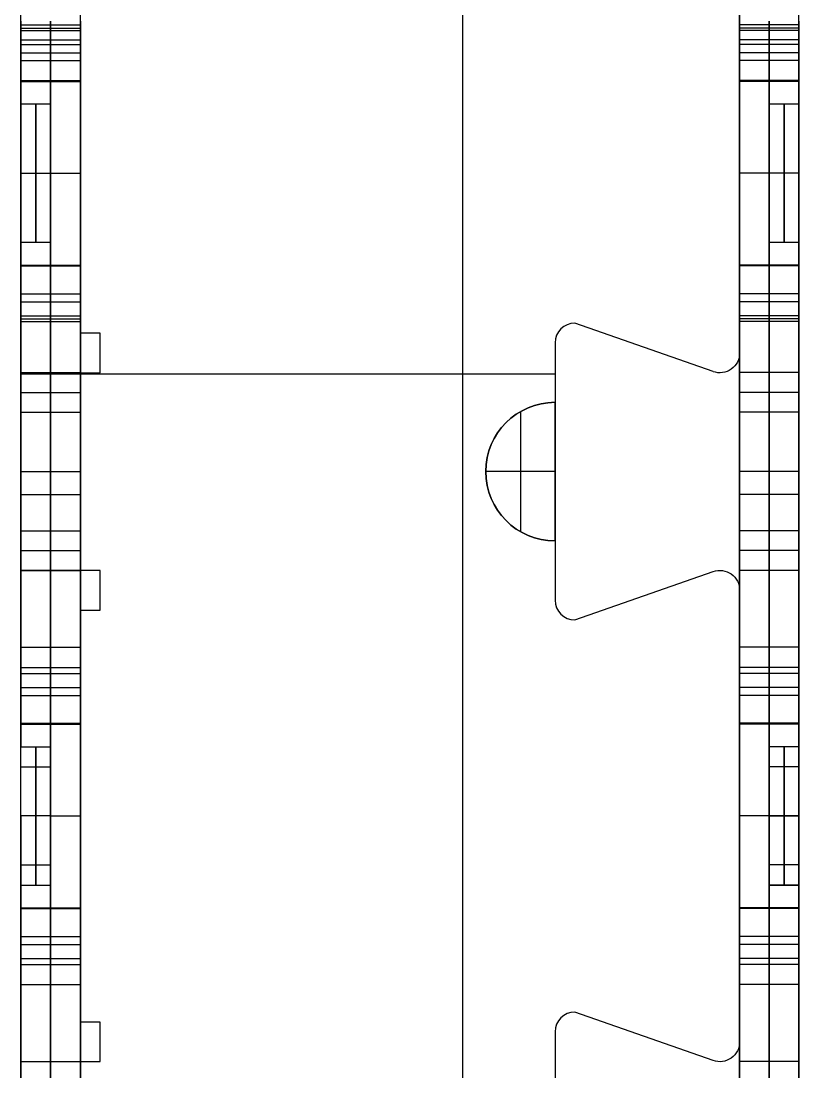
# Model space of a CAD drawing. Extents: x 3574 to 3842, y -44368 to -40231.
# Drawn here: x 3574.5 to 3810.5, y -40877.1 to -40558.4 of the extents above; entities that cross this region are included whole.
import ezdxf

# ---------------------------------------------------------------- set-up
doc = ezdxf.new("R2010")
doc.units = 0
doc.layers.add('ENDS', color=40, linetype='CONTINUOUS')

# ---------------------------------------------------------------- blocks, each defined once
blk = doc.blocks.new('SKYLARK200_END-XS-1')
at = {"layer": 'ENDS'}
for p, q in [((-134, 3268.02, 264), (-134, 4118.01, 264)), ((-134, 3268.02, 282), (-134, 4118.01, 282)), ((-268, 3345.01, 141), (-268, 4112.03, 141)), ((-250, 3324.03, 141), (-250, 4112.03, 141)), ((-250, 3714.45, 282), (-250, 3863.75, 282)), ((-250, 3714.45, 264), (-250, 3863.75, 264)), ((-250, 3714.45, 273), (-250, 3863.75, 273)), ((-50, 3268.03, 141), (-50, 3850.03, 141)), ((-50, 3850.02, 282), (-50, 3708.42, 282)), ((-50, 3850.02, 264), (-50, 3708.42, 264)), ((-50, 3850.02, 273), (-50, 3708.42, 273)), ((-32, 3268.03, 141), (-32, 3850.03, 141)), ((-268, 3791.03, 1.72), (-268, 3807.93, 50)), ((-268, 3807.93, 50), (-250, 3807.93, 50)), ((-268, 3807.93, 232), (-250, 3807.93, 232)), ((-268, 3807.93, 232), (-268, 3791.03, 280.28)), ((-268, 3806.9, -1.1), (-250, 3806.9, -1.1)), ((-268, 3806.9, 283.1), (-250, 3806.9, 283.1)), ((-268, 3806.17, 54.24), (-250, 3806.17, 54.24)), ((-268, 3806.17, 227.76), (-250, 3806.17, 227.76)), ((-259, 3791.03, 1.72), (-259, 3807.93, 50)), ((-259, 3807.93, 232), (-259, 3791.03, 280.28)), ((-250, 3791.03, 1.72), (-250, 3807.93, 50)), ((-250, 3807.93, 232), (-250, 3791.03, 280.28)), ((-32, 3807.93, 232), (-50, 3807.93, 232)), ((-50, 3807.93, 232), (-50, 3791.03, 280.28)), ((-32, 3807.93, 50), (-50, 3807.93, 50)), ((-50, 3791.03, 1.72), (-50, 3807.93, 50)), ((-32, 3806.9, 283.1), (-50, 3806.9, 283.1)), ((-32, 3806.9, -1.1), (-50, 3806.9, -1.1)), ((-32, 3806.17, 227.76), (-50, 3806.17, 227.76)), ((-32, 3806.17, 54.24), (-50, 3806.17, 54.24)), ((-41, 3807.93, 232), (-41, 3791.03, 280.28)), ((-41, 3791.03, 1.72), (-41, 3807.93, 50)), ((-32, 3807.93, 232), (-32, 3791.03, 280.28)), ((-32, 3791.03, 1.72), (-32, 3807.93, 50)), ((-268, 3803.43), (-250, 3803.43)), ((-268, 3803.43), (-268, 3790.78)), ((-268, 3790.78, 282), (-268, 3803.43, 282)), ((-268, 3803.43, 282), (-250, 3803.43, 282)), ((-259, 3803.43), (-259, 3790.78)), ((-259, 3790.78, 282), (-259, 3803.43, 282)), ((-250, 3803.43), (-250, 3790.78)), ((-250, 3790.78, 282), (-250, 3803.43, 282)), ((-32, 3803.43, 282), (-50, 3803.43, 282)), ((-50, 3790.78, 282), (-50, 3803.43, 282)), ((-32, 3803.43, 0), (-50, 3803.43, 0)), ((-50, 3803.43, 0), (-50, 3790.78, 0)), ((-41, 3790.78, 282), (-41, 3803.43, 282)), ((-41, 3803.43, 0), (-41, 3790.78, 0)), ((-32, 3790.78, 282), (-32, 3803.43, 282)), ((-32, 3803.43, 0), (-32, 3790.78, 0)), ((-268, 3801.93, 56), (-250, 3801.93, 56)), ((-268, 3801.93, 56), (-268, 3783.93, 56)), ((-268, 3801.93, 226), (-250, 3801.93, 226)), ((-268, 3783.93, 226), (-268, 3801.93, 226)), ((-268, 3799.48, 25.86), (-250, 3799.48, 25.86)), ((-268, 3799.48, 256.14), (-250, 3799.48, 256.14)), ((-259, 3801.93, 56), (-259, 3723.93, 56)), ((-259, 3723.93, 226), (-259, 3801.93, 226)), ((-250, 3801.93, 56), (-250, 3723.93, 56)), ((-250, 3723.93, 226), (-250, 3801.93, 226)), ((-32, 3801.93, 226), (-50, 3801.93, 226)), ((-50, 3723.93, 226), (-50, 3801.93, 226)), ((-32, 3801.93, 56), (-50, 3801.93, 56)), ((-50, 3801.93, 56), (-50, 3723.93, 56)), ((-32, 3799.48, 256.14), (-50, 3799.48, 256.14)), ((-32, 3799.48, 25.86), (-50, 3799.48, 25.86)), ((-41, 3783.93, 226), (-41, 3801.93, 226)), ((-41, 3801.93, 56), (-41, 3783.93, 56)), ((-32, 3801.93, 56), (-32, 3783.93, 56)), ((-32, 3783.93, 226), (-32, 3801.93, 226)), ((-268, 3797.11), (-250, 3797.11)), ((-268, 3797.11, 282), (-250, 3797.11, 282)), ((-32, 3797.11, 282), (-50, 3797.11, 282)), ((-32, 3797.11, 0), (-50, 3797.11, 0)), ((-268, 3791.03, 1.72), (-250, 3791.03, 1.72)), ((-268, 3791.03, 280.28), (-250, 3791.03, 280.28)), ((-268, 3790.84, 0.87), (-250, 3790.84, 0.87)), ((-268, 3790.84, 281.13), (-250, 3790.84, 281.13)), ((-268, 3790.78), (-250, 3790.78)), ((-268, 3790.78, 282), (-250, 3790.78, 282)), ((-32, 3791.03, 280.28), (-50, 3791.03, 280.28)), ((-32, 3791.03, 1.72), (-50, 3791.03, 1.72)), ((-32, 3790.84, 281.13), (-50, 3790.84, 281.13)), ((-32, 3790.84, 0.87), (-50, 3790.84, 0.87)), ((-32, 3790.78, 282), (-50, 3790.78, 282)), ((-32, 3790.78, 0), (-50, 3790.78, 0)), ((-268, 3783.93, 226), (-259, 3783.93, 226)), ((-268, 3783.93, 56), (-259, 3783.93, 56)), ((-259, 3783.93, 226), (-259, 3741.93, 226)), ((-259, 3741.93, 56), (-259, 3783.93, 56)), ((-41, 3783.93, 226), (-32, 3783.93, 226)), ((-41, 3783.93, 226), (-41, 3741.93, 226)), ((-41, 3741.93, 56), (-41, 3783.93, 56)), ((-41, 3783.93, 56), (-32, 3783.93, 56)), ((-259, 3781.11, 215.5), (-259, 3744.74, 215.5)), ((-259, 3781.11, 66.5), (-259, 3744.74, 66.5)), ((-41, 3744.74, 215.5), (-41, 3781.11, 215.5)), ((-41, 3744.74, 66.5), (-41, 3781.11, 66.5)), ((-50, 3779.22, 282), (-50, 3779.22, 264)), ((-268, 3762.93, 205), (-259, 3762.93, 205)), ((-268, 3762.93, 77), (-259, 3762.93, 77)), ((-259, 3762.93, 56), (-250, 3762.93, 56)), ((-259, 3762.93, 226), (-259, 3762.93, 205)), ((-259, 3762.93, 226), (-250, 3762.93, 226)), ((-259, 3762.93, 56), (-259, 3762.93, 77)), ((-41, 3762.93, 226), (-50, 3762.93, 226)), ((-41, 3762.93, 56), (-50, 3762.93, 56)), ((-32, 3762.93, 205), (-41, 3762.93, 205)), ((-41, 3762.93, 226), (-41, 3762.93, 205)), ((-32, 3762.93, 77), (-41, 3762.93, 77)), ((-41, 3762.93, 56), (-41, 3762.93, 77)), ((-268, 3723.93, 226), (-268, 3741.93, 226)), ((-259, 3741.93, 226), (-268, 3741.93, 226)), ((-259, 3741.93, 56), (-268, 3741.93, 56)), ((-268, 3741.93, 56), (-268, 3723.93, 56)), ((-32, 3741.93, 226), (-41, 3741.93, 226)), ((-32, 3741.93, 56), (-41, 3741.93, 56)), ((-41, 3723.93, 226), (-41, 3741.93, 226)), ((-41, 3741.93, 56), (-41, 3723.93, 56)), ((-32, 3723.93, 226), (-32, 3741.93, 226)), ((-32, 3741.93, 56), (-32, 3723.93, 56)), ((-268, 3735.08), (-250, 3735.08)), ((-268, 3735.08), (-268, 3595.88)), ((-268, 3702.48, 282), (-268, 3735.08, 282)), ((-268, 3735.08, 282), (-250, 3735.08, 282)), ((-268, 3735.01, 0.87), (-250, 3735.01, 0.87)), ((-268, 3735.01, 281.13), (-250, 3735.01, 281.13)), ((-268, 3717.93, 50), (-268, 3734.83, 1.72)), ((-268, 3734.83, 1.72), (-250, 3734.83, 1.72)), ((-268, 3734.83, 280.28), (-250, 3734.83, 280.28)), ((-268, 3734.83, 280.28), (-268, 3717.93, 232)), ((-259, 3735.08), (-259, 3595.88)), ((-259, 3702.48, 282), (-259, 3735.08, 282)), ((-259, 3717.93, 50), (-259, 3734.83, 1.72)), ((-259, 3734.83, 280.28), (-259, 3717.93, 232)), ((-250, 3735.08), (-250, 3595.88)), ((-250, 3702.48, 282), (-250, 3735.08, 282)), ((-250, 3717.93, 50), (-250, 3734.83, 1.72)), ((-250, 3734.83, 280.28), (-250, 3717.93, 232)), ((-50, 3735.08, 0), (-50, 3595.88, 0)), ((-32, 3735.08, 0), (-50, 3735.08, 0)), ((-32, 3735.08, 282), (-50, 3735.08, 282)), ((-50, 3702.48, 282), (-50, 3735.08, 282)), ((-32, 3735.01, 281.13), (-50, 3735.01, 281.13)), ((-32, 3735.01, 0.87), (-50, 3735.01, 0.87)), ((-32, 3734.83, 280.28), (-50, 3734.83, 280.28)), ((-50, 3734.83, 280.28), (-50, 3717.93, 232)), ((-32, 3734.83, 1.72), (-50, 3734.83, 1.72)), ((-50, 3717.93, 50), (-50, 3734.83, 1.72)), ((-41, 3735.08, 0), (-41, 3595.88, 0)), ((-41, 3702.48, 282), (-41, 3735.08, 282)), ((-41, 3734.83, 280.28), (-41, 3717.93, 232)), ((-41, 3717.93, 50), (-41, 3734.83, 1.72)), ((-32, 3735.08, 0), (-32, 3595.88, 0)), ((-32, 3702.48, 282), (-32, 3735.08, 282)), ((-32, 3734.83, 280.28), (-32, 3717.93, 232)), ((-32, 3717.93, 50), (-32, 3734.83, 1.72)), ((-268, 3730.43), (-268, 3730.43, 14.29)), ((-268, 3730.43, 56), (-268, 3730.43, 226)), ((-268, 3730.43, 267.71), (-268, 3730.43, 282)), ((-268, 3726.38, 25.86), (-250, 3726.38, 25.86)), ((-268, 3726.38, 256.14), (-250, 3726.38, 256.14)), ((-32, 3726.38, 256.14), (-50, 3726.38, 256.14)), ((-32, 3726.38, 25.86), (-50, 3726.38, 25.86)), ((-268, 3723.93, 56), (-250, 3723.93, 56)), ((-268, 3723.93, 226), (-250, 3723.93, 226)), ((-32, 3723.93, 226), (-50, 3723.93, 226)), ((-32, 3723.93, 56), (-50, 3723.93, 56)), ((-268, 3719.69, 54.24), (-250, 3719.69, 54.24)), ((-268, 3719.69, 227.76), (-250, 3719.69, 227.76)), ((-32, 3719.69, 227.76), (-50, 3719.69, 227.76)), ((-32, 3719.69, 54.24), (-50, 3719.69, 54.24)), ((-268, 3718.78, 282), (-250, 3718.78, 282)), ((-268, 3717.93, 50), (-250, 3717.93, 50)), ((-268, 3717.93, 232), (-250, 3717.93, 232)), ((-57.98, 3702.76, 282), (-100, 3717.46, 282)), ((-100, 3717.46, 282), (-100, 3717.46, 264)), ((-57.98, 3702.76, 264), (-100, 3717.46, 264)), ((-57.98, 3702.76, 273), (-100, 3717.46, 273)), ((-32, 3718.78, 282), (-50, 3718.78, 282)), ((-32, 3717.93, 232), (-50, 3717.93, 232)), ((-32, 3717.93, 50), (-50, 3717.93, 50)), ((-250, 3715.43), (-250, 3715.43, 282)), ((-244, 3714.45, 282), (-250, 3714.45, 282)), ((-250, 3714.45, 282), (-250, 3714.45, 264)), ((-244, 3714.45, 264), (-250, 3714.45, 264)), ((-244, 3714.45, 273), (-250, 3714.45, 273)), ((-247, 3714.45, 282), (-247, 3714.45, 264)), ((-244, 3702.45, 282), (-244, 3714.45, 282)), ((-244, 3714.45, 282), (-244, 3714.45, 264)), ((-244, 3702.45, 264), (-244, 3714.45, 264)), ((-244, 3702.45, 273), (-244, 3714.45, 273)), ((-104.24, 3715.71, 282), (-104.24, 3715.71, 264)), ((-106, 3711.46, 282), (-106, 3711.46, 264)), ((-106, 3711.46, 282), (-106, 3693.46, 282)), ((-106, 3711.46, 264), (-106, 3633.46, 264)), ((-106, 3711.46, 273), (-106, 3693.46, 273)), ((-78.99, 3710.11, 282), (-78.99, 3710.11, 264)), ((-244, 3708.45, 282), (-244, 3708.45, 264)), ((-50, 3708.42, 282), (-50, 3708.42, 264)), ((-52.53, 3703.53, 282), (-52.53, 3703.53, 264)), ((-268, 3690.48, 258), (-268, 3702.48, 258)), ((-268, 3702.48, 258), (-250, 3702.48, 258)), ((-268, 3702.48, 258), (-268, 3702.48, 282)), ((-268, 3702.48, 282), (-250, 3702.48, 282)), ((-268, 3702.48, 270), (-250, 3702.48, 270)), ((-268, 3642.45, 282), (-268, 3702.45, 282)), ((-268, 3702.45, 282), (-268, 3702.45, 264)), ((-268, 3642.45, 264), (-268, 3702.45, 264)), ((-268, 3702.45, 282), (-244, 3702.45, 282)), ((-268, 3702.45, 264), (-244, 3702.45, 264)), ((-268, 3642.45, 273), (-268, 3702.45, 273)), ((-268, 3702.45, 273), (-244, 3702.45, 273)), ((-106, 3702.02, 264), (-268, 3702.02, 264)), ((-106, 3702.02, 282), (-268, 3702.02, 282)), ((-259, 3690.48, 258), (-259, 3702.48, 258)), ((-259, 3702.48, 258), (-259, 3702.48, 282)), ((-256, 3702.45, 282), (-256, 3702.45, 264)), ((-250, 3690.48, 258), (-250, 3702.48, 258)), ((-250, 3702.48, 258), (-250, 3702.48, 282)), ((-244, 3702.45, 282), (-244, 3702.45, 264)), ((-57.98, 3702.76, 282), (-57.98, 3702.76, 264)), ((-32, 3702.48, 258), (-50, 3702.48, 258)), ((-50, 3690.48, 258), (-50, 3702.48, 258)), ((-32, 3702.48, 282), (-50, 3702.48, 282)), ((-50, 3702.48, 258), (-50, 3702.48, 282)), ((-32, 3702.48, 270), (-50, 3702.48, 270)), ((-41, 3690.48, 258), (-41, 3702.48, 258)), ((-41, 3702.48, 258), (-41, 3702.48, 282)), ((-32, 3690.48, 258), (-32, 3702.48, 258)), ((-32, 3702.48, 258), (-32, 3702.48, 282)), ((-268, 3696.48, 258), (-250, 3696.48, 258)), ((-32, 3696.48, 258), (-50, 3696.48, 258)), ((-268, 3654.48, 264), (-268, 3690.48, 264)), ((-268, 3690.48, 264), (-250, 3690.48, 264)), ((-268, 3690.48, 264), (-268, 3690.48, 258)), ((-268, 3690.48, 258), (-250, 3690.48, 258)), ((-268, 3690.48, 261), (-250, 3690.48, 261)), ((-259, 3654.48, 264), (-259, 3690.48, 264)), ((-259, 3690.48, 264), (-259, 3690.48, 258)), ((-250, 3654.48, 264), (-250, 3690.48, 264)), ((-250, 3690.48, 264), (-250, 3690.48, 258)), ((-116.5, 3690.65, 273), (-116.5, 3654.28, 273)), ((-106, 3693.46, 282), (-106, 3693.46, 273)), ((-106, 3651.46, 273), (-106, 3693.46, 273)), ((-32, 3690.48, 264), (-50, 3690.48, 264)), ((-50, 3654.48, 264), (-50, 3690.48, 264)), ((-32, 3690.48, 258), (-50, 3690.48, 258)), ((-50, 3690.48, 264), (-50, 3690.48, 258)), ((-32, 3690.48, 261), (-50, 3690.48, 261)), ((-41, 3654.48, 264), (-41, 3690.48, 264)), ((-41, 3690.48, 264), (-41, 3690.48, 258)), ((-32, 3654.48, 264), (-32, 3690.48, 264)), ((-32, 3690.48, 264), (-32, 3690.48, 258)), ((-268, 3672.48, 264), (-250, 3672.48, 264)), ((-268, 3672.45, 282), (-268, 3672.45, 264)), ((-127, 3672.46, 282), (-127, 3672.46, 273)), ((-106, 3672.46, 273), (-127, 3672.46, 273)), ((-106, 3672.46, 273), (-106, 3672.46, 264)), ((-32, 3672.48, 264), (-50, 3672.48, 264)), ((-268, 3665.48), (-250, 3665.48)), ((-32, 3665.48, 0), (-50, 3665.48, 0)), ((-268, 3642.48, 258), (-268, 3654.48, 258)), ((-268, 3654.48, 258), (-250, 3654.48, 258)), ((-268, 3654.48, 258), (-268, 3654.48, 264)), ((-268, 3654.48, 264), (-250, 3654.48, 264)), ((-268, 3654.48, 261), (-250, 3654.48, 261)), ((-259, 3642.48, 258), (-259, 3654.48, 258)), ((-259, 3654.48, 258), (-259, 3654.48, 264)), ((-250, 3642.48, 258), (-250, 3654.48, 258)), ((-250, 3654.48, 258), (-250, 3654.48, 264)), ((-32, 3654.48, 258), (-50, 3654.48, 258)), ((-50, 3642.48, 258), (-50, 3654.48, 258)), ((-32, 3654.48, 264), (-50, 3654.48, 264)), ((-50, 3654.48, 258), (-50, 3654.48, 264)), ((-32, 3654.48, 261), (-50, 3654.48, 261)), ((-41, 3642.48, 258), (-41, 3654.48, 258)), ((-41, 3654.48, 258), (-41, 3654.48, 264)), ((-32, 3642.48, 258), (-32, 3654.48, 258)), ((-32, 3654.48, 258), (-32, 3654.48, 264)), ((-106, 3651.46, 273), (-106, 3651.46, 282)), ((-106, 3651.46, 282), (-106, 3633.46, 282)), ((-106, 3651.46, 273), (-106, 3633.46, 273)), ((-268, 3648.48, 258), (-250, 3648.48, 258)), ((-32, 3648.48, 258), (-50, 3648.48, 258)), ((-268, 3595.88, 282), (-268, 3642.48, 282)), ((-268, 3642.48, 282), (-250, 3642.48, 282)), ((-268, 3642.48, 282), (-268, 3642.48, 258)), ((-268, 3642.48, 258), (-250, 3642.48, 258)), ((-268, 3642.48, 270), (-250, 3642.48, 270)), ((-244, 3642.45, 282), (-268, 3642.45, 282)), ((-268, 3642.45, 282), (-268, 3642.45, 264)), ((-244, 3642.45, 264), (-268, 3642.45, 264)), ((-244, 3642.45, 273), (-268, 3642.45, 273)), ((-259, 3595.88, 282), (-259, 3642.48, 282)), ((-259, 3642.48, 282), (-259, 3642.48, 258)), ((-256, 3642.45, 282), (-256, 3642.45, 264)), ((-250, 3595.88, 282), (-250, 3642.48, 282)), ((-250, 3642.48, 282), (-250, 3642.48, 258)), ((-244, 3630.45, 282), (-244, 3642.45, 282)), ((-244, 3642.45, 282), (-244, 3642.45, 264)), ((-244, 3630.45, 264), (-244, 3642.45, 264)), ((-244, 3630.45, 273), (-244, 3642.45, 273)), ((-100, 3627.46, 282), (-57.98, 3642.17, 282)), ((-100, 3627.46, 264), (-57.98, 3642.17, 264)), ((-100, 3627.46, 273), (-57.98, 3642.17, 273)), ((-57.98, 3642.17, 282), (-57.98, 3642.17, 264)), ((-52.53, 3641.4, 282), (-52.53, 3641.4, 264)), ((-32, 3642.48, 282), (-50, 3642.48, 282)), ((-50, 3595.88, 282), (-50, 3642.48, 282)), ((-32, 3642.48, 258), (-50, 3642.48, 258)), ((-50, 3642.48, 282), (-50, 3642.48, 258)), ((-32, 3642.48, 270), (-50, 3642.48, 270)), ((-41, 3595.88, 282), (-41, 3642.48, 282)), ((-41, 3642.48, 282), (-41, 3642.48, 258)), ((-32, 3595.88, 282), (-32, 3642.48, 282)), ((-32, 3642.48, 282), (-32, 3642.48, 258)), ((-244, 3636.45, 282), (-244, 3636.45, 264)), ((-50, 3636.51, 282), (-50, 3636.51, 264)), ((-50, 3636.51, 282), (-50, 3499.52, 282)), ((-50, 3636.51, 264), (-50, 3499.52, 264)), ((-50, 3636.51, 273), (-50, 3499.52, 273)), ((-106, 3633.46, 282), (-106, 3633.46, 264)), ((-78.99, 3634.82, 282), (-78.99, 3634.82, 264)), ((-250, 3505.55, 282), (-250, 3630.45, 282)), ((-250, 3630.45, 282), (-250, 3630.45, 264)), ((-250, 3505.55, 264), (-250, 3630.45, 264)), ((-250, 3630.45, 282), (-244, 3630.45, 282)), ((-250, 3630.45, 264), (-244, 3630.45, 264)), ((-250, 3505.55, 273), (-250, 3630.45, 273)), ((-250, 3630.45, 273), (-244, 3630.45, 273)), ((-247, 3630.45, 282), (-247, 3630.45, 264)), ((-244, 3630.45, 282), (-244, 3630.45, 264)), ((-104.24, 3629.22, 282), (-104.24, 3629.22, 264)), ((-100, 3627.46, 282), (-100, 3627.46, 264)), ((-268, 3619.18, 282), (-250, 3619.18, 282)), ((-32, 3619.18, 282), (-50, 3619.18, 282)), ((-268, 3596.13, 1.72), (-268, 3613.03, 50)), ((-268, 3613.03, 50), (-250, 3613.03, 50)), ((-268, 3613.03, 232), (-250, 3613.03, 232)), ((-268, 3613.03, 232), (-268, 3596.13, 280.28)), ((-268, 3611.27, 54.24), (-250, 3611.27, 54.24)), ((-268, 3611.27, 227.76), (-250, 3611.27, 227.76)), ((-259, 3596.13, 1.72), (-259, 3613.03, 50)), ((-259, 3613.03, 232), (-259, 3596.13, 280.28)), ((-250, 3596.13, 1.72), (-250, 3613.03, 50)), ((-250, 3613.03, 232), (-250, 3596.13, 280.28)), ((-32, 3613.03, 50), (-50, 3613.03, 50)), ((-50, 3596.13, 1.72), (-50, 3613.03, 50)), ((-32, 3613.03, 232), (-50, 3613.03, 232)), ((-50, 3613.03, 232), (-50, 3596.13, 280.28)), ((-32, 3611.27, 54.24), (-50, 3611.27, 54.24)), ((-32, 3611.27, 227.76), (-50, 3611.27, 227.76)), ((-41, 3596.13, 1.72), (-41, 3613.03, 50)), ((-41, 3613.03, 232), (-41, 3596.13, 280.28)), ((-32, 3596.13, 1.72), (-32, 3613.03, 50)), ((-32, 3613.03, 232), (-32, 3596.13, 280.28)), ((-268, 3607.03, 56), (-250, 3607.03, 56)), ((-268, 3607.03, 56), (-268, 3589.03, 56)), ((-268, 3607.03, 226), (-250, 3607.03, 226)), ((-268, 3589.03, 226), (-268, 3607.03, 226)), ((-268, 3604.58, 25.86), (-250, 3604.58, 25.86)), ((-268, 3604.58, 256.14), (-250, 3604.58, 256.14)), ((-259, 3607.03, 56), (-259, 3529.03, 56)), ((-259, 3529.03, 226), (-259, 3607.03, 226)), ((-250, 3607.03, 56), (-250, 3529.03, 56)), ((-250, 3529.03, 226), (-250, 3607.03, 226)), ((-32, 3607.03, 56), (-50, 3607.03, 56)), ((-32, 3607.03, 226), (-50, 3607.03, 226)), ((-50, 3529.03, 226), (-50, 3607.03, 226)), ((-50, 3607.03, 56), (-50, 3529.03, 56)), ((-32, 3604.58, 25.86), (-50, 3604.58, 25.86)), ((-32, 3604.58, 256.14), (-50, 3604.58, 256.14)), ((-41, 3589.03, 226), (-41, 3607.03, 226)), ((-41, 3607.03, 56), (-41, 3589.03, 56)), ((-32, 3607.03, 56), (-32, 3589.03, 56)), ((-32, 3589.03, 226), (-32, 3607.03, 226)), ((-268, 3596.13, 1.72), (-250, 3596.13, 1.72)), ((-268, 3596.13, 280.28), (-250, 3596.13, 280.28)), ((-268, 3595.94, 0.87), (-250, 3595.94, 0.87)), ((-268, 3595.94, 281.13), (-250, 3595.94, 281.13)), ((-268, 3595.88), (-250, 3595.88)), ((-268, 3595.88, 282), (-250, 3595.88, 282)), ((-32, 3596.13, 1.72), (-50, 3596.13, 1.72)), ((-32, 3596.13, 280.28), (-50, 3596.13, 280.28)), ((-32, 3595.94, 0.87), (-50, 3595.94, 0.87)), ((-32, 3595.94, 281.13), (-50, 3595.94, 281.13)), ((-32, 3595.88, 0), (-50, 3595.88, 0)), ((-32, 3595.88, 282), (-50, 3595.88, 282)), ((-268, 3589.03, 226), (-259, 3589.03, 226)), ((-268, 3589.03, 56), (-259, 3589.03, 56)), ((-259, 3547.03, 56), (-259, 3589.03, 56)), ((-259, 3589.03, 226), (-259, 3547.03, 226)), ((-32, 3589.03, 226), (-41, 3589.03, 226)), ((-32, 3589.03, 56), (-41, 3589.03, 56)), ((-41, 3547.03, 226), (-41, 3589.03, 226)), ((-41, 3547.03, 56), (-41, 3589.03, 56)), ((-259, 3549.84, 66.5), (-259, 3586.21, 66.5)), ((-259, 3549.84, 215.5), (-259, 3586.21, 215.5)), ((-41, 3586.21, 215.5), (-41, 3549.84, 215.5)), ((-41, 3586.21, 66.5), (-41, 3549.84, 66.5)), ((-268, 3582.88, 211.15), (-259, 3582.88, 211.15)), ((-268, 3582.88, 70.85), (-259, 3582.88, 70.85)), ((-32, 3582.88, 211.15), (-41, 3582.88, 211.15)), ((-32, 3582.88, 70.85), (-41, 3582.88, 70.85)), ((-50, 3577.93, 56), (-50, 3577.93, 226)), ((-259, 3568.03, 77), (-268, 3568.03, 77)), ((-259, 3568.03, 205), (-268, 3568.03, 205)), ((-259, 3568.03, 56), (-259, 3568.03, 77)), ((-259, 3568.03, 56), (-250, 3568.03, 56)), ((-259, 3568.03, 226), (-259, 3568.03, 205)), ((-259, 3568.03, 226), (-250, 3568.03, 226)), ((-250, 3568, 282), (-250, 3568, 264)), ((-41, 3568.03, 226), (-50, 3568.03, 226)), ((-41, 3568.03, 56), (-50, 3568.03, 56)), ((-50, 3568.01, 282), (-50, 3568.01, 264)), ((-41, 3568.03, 205), (-32, 3568.03, 205)), ((-32, 3568.03, 77), (-41, 3568.03, 77)), ((-41, 3568.03, 226), (-41, 3568.03, 205)), ((-41, 3568.03, 56), (-41, 3568.03, 77)), ((-32, 3562.03, 76.12), (-32, 3562.03, 205.88)), ((-268, 3553.18, 70.85), (-259, 3553.18, 70.85)), ((-268, 3553.18, 211.15), (-259, 3553.18, 211.15)), ((-32, 3553.18, 211.15), (-41, 3553.18, 211.15)), ((-32, 3553.18, 70.85), (-41, 3553.18, 70.85)), ((-268, 3529.03, 226), (-268, 3547.03, 226)), ((-268, 3547.03, 56), (-259, 3547.03, 56)), ((-268, 3547.03, 56), (-268, 3529.03, 56)), ((-268, 3547.03, 226), (-259, 3547.03, 226)), ((-32, 3547.03, 226), (-41, 3547.03, 226)), ((-41, 3547.03, 56), (-32, 3547.03, 56)), ((-41, 3529.03, 226), (-41, 3547.03, 226)), ((-41, 3547.03, 56), (-41, 3529.03, 56)), ((-32, 3529.03, 56), (-32, 3547.03, 56)), ((-32, 3547.03, 226), (-32, 3529.03, 226)), ((-268, 3493.58, 282), (-268, 3540.18, 282)), ((-268, 3540.18, 282), (-250, 3540.18, 282)), ((-268, 3540.18), (-250, 3540.18)), ((-268, 3540.18), (-268, 3400.98)), ((-268, 3540.11, 281.13), (-250, 3540.11, 281.13)), ((-268, 3540.11, 0.87), (-250, 3540.11, 0.87)), ((-268, 3539.93, 280.28), (-250, 3539.93, 280.28)), ((-268, 3539.93, 280.28), (-268, 3523.03, 232)), ((-268, 3523.03, 50), (-268, 3539.93, 1.72)), ((-268, 3539.93, 1.72), (-250, 3539.93, 1.72)), ((-259, 3493.58, 282), (-259, 3540.18, 282)), ((-259, 3540.18), (-259, 3400.98)), ((-259, 3539.93, 280.28), (-259, 3523.03, 232)), ((-259, 3523.03, 50), (-259, 3539.93, 1.72)), ((-250, 3493.58, 282), (-250, 3540.18, 282)), ((-250, 3540.18), (-250, 3400.98)), ((-250, 3539.93, 280.28), (-250, 3523.03, 232)), ((-250, 3523.03, 50), (-250, 3539.93, 1.72)), ((-32, 3540.18, 282), (-50, 3540.18, 282)), ((-50, 3540.18, 282), (-50, 3493.58, 282)), ((-32, 3540.18, 0), (-50, 3540.18, 0)), ((-50, 3400.98, 0), (-50, 3540.18, 0)), ((-32, 3540.12, 281.13), (-50, 3540.12, 281.13)), ((-32, 3540.12, 0.87), (-50, 3540.12, 0.87)), ((-32, 3539.93, 280.28), (-50, 3539.93, 280.28)), ((-50, 3523.03, 232), (-50, 3539.93, 280.28)), ((-32, 3539.93, 1.72), (-50, 3539.93, 1.72)), ((-50, 3539.93, 1.72), (-50, 3523.03, 50)), ((-41, 3540.18, 282), (-41, 3493.58, 282)), ((-41, 3400.98, 0), (-41, 3540.18, 0)), ((-41, 3523.03, 232), (-41, 3539.93, 280.28)), ((-41, 3539.93, 1.72), (-41, 3523.03, 50)), ((-32, 3540.18, 282), (-32, 3493.58, 282)), ((-32, 3400.98, 0), (-32, 3540.18, 0)), ((-32, 3523.03, 232), (-32, 3539.93, 280.28)), ((-32, 3539.93, 1.72), (-32, 3523.03, 50)), ((-268, 3531.48, 256.14), (-250, 3531.48, 256.14)), ((-268, 3531.48, 25.86), (-250, 3531.48, 25.86)), ((-32, 3531.48, 256.14), (-50, 3531.48, 256.14)), ((-32, 3531.48, 25.86), (-50, 3531.48, 25.86)), ((-268, 3529.03, 226), (-250, 3529.03, 226)), ((-268, 3529.03, 56), (-250, 3529.03, 56)), ((-32, 3529.03, 226), (-50, 3529.03, 226)), ((-32, 3529.03, 56), (-50, 3529.03, 56)), ((-268, 3524.79, 227.76), (-250, 3524.79, 227.76)), ((-268, 3524.79, 54.24), (-250, 3524.79, 54.24)), ((-32, 3524.79, 227.76), (-50, 3524.79, 227.76)), ((-32, 3524.79, 54.24), (-50, 3524.79, 54.24)), ((-268, 3523.03, 232), (-250, 3523.03, 232)), ((-268, 3523.03, 50), (-250, 3523.03, 50)), ((-32, 3523.03, 232), (-50, 3523.03, 232)), ((-32, 3523.03, 50), (-50, 3523.03, 50)), ((-268, 3516.88, 282), (-250, 3516.88, 282)), ((-32, 3516.88, 282), (-50, 3516.88, 282)), ((-104.24, 3506.81, 282), (-104.24, 3506.81, 264)), ((-57.98, 3493.86, 282), (-100, 3508.56, 282)), ((-100, 3508.56, 282), (-100, 3508.56, 264)), ((-57.98, 3493.86, 264), (-100, 3508.56, 264)), ((-57.98, 3493.86, 273), (-100, 3508.56, 273)), ((-244, 3505.55, 282), (-250, 3505.55, 282)), ((-250, 3505.55, 282), (-250, 3505.55, 264)), ((-244, 3505.55, 264), (-250, 3505.55, 264)), ((-244, 3505.55, 273), (-250, 3505.55, 273)), ((-247, 3505.55, 282), (-247, 3505.55, 264)), ((-244, 3493.55, 282), (-244, 3505.55, 282)), ((-244, 3505.55, 282), (-244, 3505.55, 264)), ((-244, 3493.55, 264), (-244, 3505.55, 264)), ((-244, 3493.55, 273), (-244, 3505.55, 273)), ((-106, 3502.56, 282), (-106, 3502.56, 264)), ((-106, 3502.56, 282), (-106, 3484.56, 282)), ((-106, 3502.56, 264), (-106, 3424.56, 264)), ((-106, 3502.56, 273), (-106, 3484.56, 273)), ((-244, 3499.55, 282), (-244, 3499.55, 264)), ((-78.99, 3501.21, 282), (-78.99, 3501.21, 264)), ((-50, 3499.52, 282), (-50, 3499.52, 264)), ((-268, 3481.58, 258), (-268, 3493.58, 258)), ((-268, 3493.58, 258), (-250, 3493.58, 258)), ((-268, 3493.58, 258), (-268, 3493.58, 282)), ((-268, 3493.58, 282), (-250, 3493.58, 282)), ((-268, 3493.58, 270), (-250, 3493.58, 270)), ((-268, 3433.55, 282), (-268, 3493.55, 282)), ((-268, 3493.55, 282), (-268, 3493.55, 264)), ((-268, 3433.55, 264), (-268, 3493.55, 264)), ((-268, 3493.55, 282), (-244, 3493.55, 282)), ((-268, 3493.55, 264), (-244, 3493.55, 264)), ((-268, 3433.55, 273), (-268, 3493.55, 273)), ((-268, 3493.55, 273), (-244, 3493.55, 273)), ((-259, 3481.58, 258), (-259, 3493.58, 258)), ((-259, 3493.58, 258), (-259, 3493.58, 282)), ((-256, 3493.55, 282), (-256, 3493.55, 264)), ((-250, 3481.58, 258), (-250, 3493.58, 258)), ((-250, 3493.58, 258), (-250, 3493.58, 282)), ((-244, 3493.55, 282), (-244, 3493.55, 264)), ((-57.98, 3493.86, 282), (-57.98, 3493.86, 264)), ((-52.53, 3494.63, 282), (-52.53, 3494.63, 264)), ((-32, 3493.58, 282), (-50, 3493.58, 282)), ((-32, 3493.58, 258), (-50, 3493.58, 258)), ((-50, 3493.58, 282), (-50, 3493.58, 258)), ((-50, 3493.58, 258), (-50, 3481.58, 258)), ((-32, 3493.58, 270), (-50, 3493.58, 270)), ((-41, 3493.58, 282), (-41, 3493.58, 258)), ((-41, 3493.58, 258), (-41, 3481.58, 258)), ((-32, 3493.58, 282), (-32, 3493.58, 258)), ((-32, 3493.58, 258), (-32, 3481.58, 258))]:
    blk.add_line(p, q, dxfattribs=at)
at = {"layer": 'ENDS', "extrusion": (1, 0, 0)}
for centre, radius, start, end in [((3803.43, -6, -268), 6, 19.4712, 90), ((3803.43, 288, -268), 6, 270, 340.5288), ((3803.43, -6, -259), 6, 19.4712, 90), ((3803.43, 288, -259), 6, 270, 340.5288), ((3803.43, -6, -250), 6, 19.4712, 90), ((3803.43, 288, -250), 6, 270, 340.5288), ((3803.43, 288, -50), 6, 270, 340.5288), ((3803.43, -6, -50), 6, 19.4712, 90), ((3803.43, 288, -41), 6, 270, 340.5288), ((3803.43, -6, -41), 6, 19.4712, 90), ((3803.43, 288, -32), 6, 270, 340.5288), ((3803.43, -6, -32), 6, 19.4712, 90), ((3801.93, 50, -268), 6, 360, 90), ((3801.93, 232, -268), 6, 270, 360), ((3801.93, 50, -259), 6, 360, 90), ((3801.93, 232, -259), 6, 270, 360), ((3801.93, 50, -250), 6, 360, 90), ((3801.93, 232, -250), 6, 270, 360), ((3801.93, 232, -50), 6, 270, 0), ((3801.93, 50, -50), 6, 0, 90), ((3801.93, 232, -41), 6, 270, 0), ((3801.93, 50, -41), 6, 360, 90), ((3801.93, 232, -32), 6, 270, 0), ((3801.93, 50, -32), 6, 0, 90), ((3762.93, 56, -268), 21, 360, 180), ((3762.93, 226, -259), 21, 180, 0), ((3762.93, 56, -259), 21, 0, 180), ((3762.93, 226, -41), 21, 180, 0), ((3762.93, 56, -41), 21, 0, 180), ((3762.93, 56, -32), 21, 360, 180), ((3723.93, 50, -268), 6, 90, 180), ((3723.93, 232, -268), 6, 180, 270), ((3723.93, 50, -259), 6, 90, 180), ((3723.93, 232, -259), 6, 180, 270), ((3723.93, 50, -250), 6, 90, 180), ((3723.93, 232, -250), 6, 180, 270), ((3723.93, 232, -50), 6, 180, 270), ((3723.93, 50, -50), 6, 90, 180), ((3723.93, 232, -41), 6, 180, 270), ((3723.93, 50, -41), 6, 90, 180), ((3723.93, 232, -32), 6, 180, 270), ((3723.93, 50, -32), 6, 90, 180), ((3607.03, 50, -268), 6, 360, 90), ((3607.03, 232, -268), 6, 270, 0), ((3607.03, 50, -259), 6, 360, 90), ((3607.03, 232, -259), 6, 270, 0), ((3607.03, 50, -250), 6, 360, 90), ((3607.03, 232, -250), 6, 270, 0), ((3607.03, 50, -50), 6, 360, 90), ((3607.03, 232, -50), 6, 270, 0), ((3607.03, 50, -41), 6, 360, 90), ((3607.03, 232, -41), 6, 270, 0), ((3607.03, 50, -32), 6, 360, 90), ((3607.03, 232, -32), 6, 270, 0), ((3568.03, 226, -268), 21, 270, 0), ((3568.03, 226, -259), 21, 270, 0), ((3568.03, 56, -259), 21, 0, 90), ((3568.03, 226, -41), 21, 270, 0), ((3568.03, 56, -41), 21, 0, 90), ((3568.03, 226, -32), 21, 270, 0), ((3568.03, 56, -32), 21, 0, 90), ((3568.03, 56, -268), 21, 90, 180), ((3568.03, 56, -259), 21, 90, 180), ((3568.03, 226, -259), 21, 180, 270), ((3568.03, 226, -36.5), 21, 180, 270), ((3568.03, 56, -36.5), 21, 90, 180), ((3534.18, 282, -50), 6, 343.3771, 0), ((3534.18, 0, -50), 6, 360, 16.6229), ((3534.18, 282, -41), 6, 343.3771, 0), ((3534.18, 0, -41), 6, 360, 16.6229), ((3534.18, 282, -32), 6, 343.3771, 0), ((3534.18, 0, -32), 6, 360, 16.6229), ((3529.03, 232, -268), 6, 180, 270), ((3529.03, 50, -268), 6, 90, 180), ((3529.03, 232, -259), 6, 180, 270), ((3529.03, 50, -259), 6, 90, 180), ((3529.03, 232, -250), 6, 180, 270), ((3529.03, 50, -250), 6, 90, 180)]:
    blk.add_arc(centre, radius, start, end, dxfattribs=at)
at = {"layer": 'ENDS', "extrusion": (-1, 0, 0)}
for centre, radius, start, end in [((-3796.78, 0, 268), 6, 360, 16.6229), ((-3796.78, 282, 268), 6, 343.3771, 360), ((-3796.78, 0, 259), 6, 360, 16.6229), ((-3796.78, 282, 259), 6, 343.3771, 0), ((-3796.78, 0, 250), 6, 360, 16.6229), ((-3796.78, 282, 250), 6, 343.3771, 360), ((-3796.78, 282, 50), 6, 343.3771, 0), ((-3796.78, 0, 50), 6, 0, 16.6229), ((-3796.78, 282, 41), 6, 343.3771, 0), ((-3796.78, 0, 41), 6, 0, 16.6229), ((-3796.78, 282, 32), 6, 343.3771, 0), ((-3796.78, 0, 32), 6, 0, 16.6229), ((-3762.93, 226, 268), 21, 180, 0), ((-3762.93, 226, 263.5), 21, 180, 0), ((-3762.93, 56, 263.5), 21, 0, 180), ((-3762.93, 226, 36.5), 21, 180, 0), ((-3762.93, 56, 36.5), 21, 0, 180), ((-3762.93, 226, 32), 21, 180, 0), ((-3729.08, 0, 268), 6, 163.3771, 180), ((-3729.08, 282, 268), 6, 180, 196.6229), ((-3729.08, 0, 259), 6, 163.3771, 180), ((-3729.08, 282, 259), 6, 180, 196.6229), ((-3729.08, 0, 250), 6, 163.3771, 180), ((-3729.08, 282, 250), 6, 180, 196.6229), ((-3729.08, 282, 50), 6, 180, 196.6229), ((-3729.08, 0, 50), 6, 163.3771, 180), ((-3729.08, 282, 41), 6, 180, 196.6229), ((-3729.08, 0, 41), 6, 163.3771, 180), ((-3729.08, 282, 32), 6, 180, 196.6229), ((-3729.08, 0, 32), 6, 163.3771, 180), ((-3601.88, 0, 268), 6, 360, 16.6229), ((-3601.88, 282, 268), 6, 343.3771, 0), ((-3601.88, 0, 259), 6, 360, 16.6229), ((-3601.88, 282, 259), 6, 343.3771, 0), ((-3601.88, 0, 250), 6, 360, 16.6229), ((-3601.88, 282, 250), 6, 343.3771, 0), ((-3601.88, 0, 50), 6, 0, 16.6229), ((-3601.88, 282, 50), 6, 343.3771, 0), ((-3601.88, 0, 41), 6, 0, 16.6229), ((-3601.88, 282, 41), 6, 343.3771, 0), ((-3601.88, 0, 32), 6, 0, 16.6229), ((-3601.88, 282, 32), 6, 343.3771, 0), ((-3568.03, 56, 268), 21, 90, 180), ((-3568.03, 226, 263.5), 21, 180, 270), ((-3568.03, 56, 263.5), 21, 90, 180), ((-3568.03, 226, 36.5), 21, 180, 270), ((-3568.03, 56, 36.5), 21, 90, 180), ((-3568.03, 226, 268), 21, 270, 0), ((-3568.03, 56, 263.5), 21, 0, 90), ((-3568.03, 226, 263.5), 21, 270, 0), ((-3568.03, 226, 41), 21, 270, 0), ((-3568.03, 56, 41), 21, 0, 90), ((-3568.03, 226, 32), 21, 270, 360), ((-3568.03, 56, 32), 21, 360, 90), ((-3534.18, 282, 268), 6, 180, 196.6229), ((-3534.18, 0, 268), 6, 163.3771, 180), ((-3534.18, 282, 259), 6, 180, 196.6229), ((-3534.18, 0, 259), 6, 163.3771, 180), ((-3534.18, 282, 250), 6, 180, 196.6229), ((-3534.18, 0, 250), 6, 163.3771, 180), ((-3529.03, 232, 50), 6, 270, 360), ((-3529.03, 50, 50), 6, 0, 90), ((-3529.03, 232, 41), 6, 270, 360), ((-3529.03, 50, 41), 6, 0, 90), ((-3529.03, 232, 32), 6, 270, 360), ((-3529.03, 50, 32), 6, 0, 90)]:
    blk.add_arc(centre, radius, start, end, dxfattribs=at)
at = {"layer": 'ENDS'}
for centre, radius, start, end in [((-100, 3711.46, 282), 6, 90, 180), ((-100, 3711.46, 264), 6, 90, 180), ((-100, 3711.46, 273), 6, 90, 180), ((-106, 3672.46, 273), 21, 90, 270), ((-100, 3633.46, 282), 6, 180, 270), ((-100, 3633.46, 264), 6, 180, 270), ((-100, 3633.46, 273), 6, 180, 270), ((-100, 3502.56, 282), 6, 90, 180), ((-100, 3502.56, 264), 6, 90, 180), ((-100, 3502.56, 273), 6, 90, 180)]:
    blk.add_arc(centre, radius, start, end, dxfattribs=at)
at = {"layer": 'ENDS', "extrusion": (0, 0, -1)}
for centre, radius, start, end in [((56, 3708.42, -282), 6, 180, 289.29), ((56, 3708.42, -264), 6, 180, 289.29), ((56, 3708.42, -273), 6, 180, 289.29), ((106, 3672.46, -282), 21, 270, 90), ((106, 3672.46, -277.5), 21, 270, 90), ((56, 3636.51, -282), 6, 70.71, 180), ((56, 3636.51, -264), 6, 70.71, 180), ((56, 3636.51, -273), 6, 70.71, 180), ((56, 3499.52, -282), 6, 180, 289.29), ((56, 3499.52, -264), 6, 180, 289.29), ((56, 3499.52, -273), 6, 180, 289.29)]:
    blk.add_arc(centre, radius, start, end, dxfattribs=at)

msp = doc.modelspace()

# ---------------------------------------------------------------- block references
at = {"layer": 'ENDS'}
msp.add_blockref('SKYLARK200_END-XS-1', (3842.49, -44367.53, 18), dxfattribs=at)

doc.saveas('drawing.dxf')
